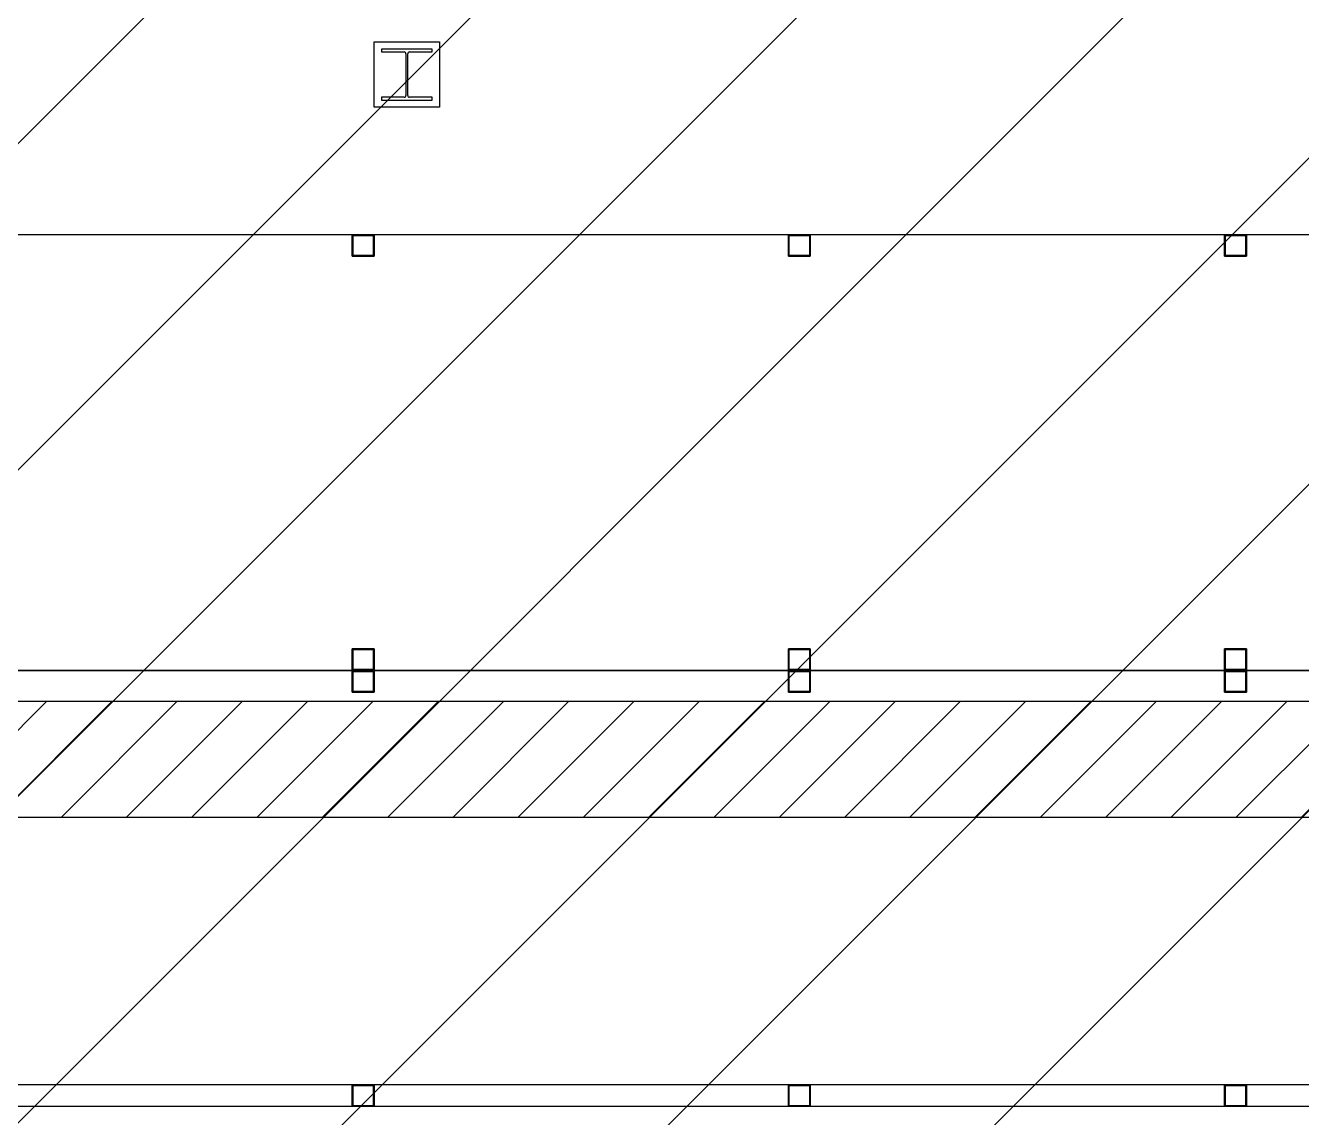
# Model space of a CAD drawing. Header units: millimetres. Extents: x -300 to 383236, y -195106 to -144646.
# Drawn here: x 62136 to 62663, y -150182 to -149732 of the extents above; entities that cross this region are included whole.
import ezdxf

# ---------------------------------------------------------------- set-up
doc = ezdxf.new("R2010")
doc.units = ezdxf.units.MM
doc.header["$LTSCALE"] = 60
doc.layers.add('C_STEEL', color=2, linetype='Continuous')

# ---------------------------------------------------------------- blocks, each defined once
blk = doc.blocks.new('KEY PLAN_NEW')
h = blk.add_hatch()
h.set_pattern_fill('ANSI31', color=253, scale=2)
h.set_pattern_definition([(45, (-1396.921, -1800.0236), (-4.490128, 4.490128), [])])
edge = h.paths.add_edge_path()
edge.add_line((-2006.86, -1075.94), (-2006.86, -1091.94))
edge.add_line((-2006.86, -1091.94), (-2067.86, -1091.94))
edge.add_line((-2067.86, -1091.94), (-2067.86, -1375.94))
edge.add_line((-2067.86, -1375.94), (-2006.86, -1375.94))
edge.add_line((-2006.86, -1375.94), (-2006.86, -1391.94))
edge.add_line((-2006.86, -1391.94), (-2007.86, -1391.94))
edge.add_line((-2007.86, -1391.94), (-2007.86, -1488.94))
edge.add_line((-2007.86, -1488.94), (-2008.31, -1488.94))
edge.add_arc((-2028.72, -1493.5), 20.91, 12.5777, 76.5787)
edge.add_line((-2023.86, -1473.16), (-2023.86, -1391.94))
edge.add_line((-2023.86, -1391.94), (-2247.86, -1391.94))
edge.add_line((-2247.86, -1391.94), (-2247.86, -1488.94))
edge.add_line((-2247.86, -1488.94), (-2263.86, -1488.94))
edge.add_line((-2263.86, -1488.94), (-2263.86, -1452.18))
edge.add_line((-2263.86, -1452.18), (-2549.86, -1452.18))
edge.add_line((-2549.86, -1452.18), (-2549.86, -1488.94))
edge.add_line((-2549.86, -1488.94), (-2565.86, -1488.94))
edge.add_line((-2565.86, -1488.94), (-2565.86, -1427.94))
edge.add_line((-2565.86, -1427.94), (-2720.86, -1427.94))
edge.add_line((-2720.86, -1427.94), (-2720.86, -1411.94))
edge.add_line((-2720.86, -1411.94), (-2623.86, -1411.94))
edge.add_line((-2623.86, -1411.94), (-2623.86, -1075.94))
edge.add_line((-2623.86, -1075.94), (-2563.86, -1075.94))
edge.add_line((-2563.86, -1075.94), (-2563.86, -1071.94))
edge.add_line((-2563.86, -1071.94), (-2547.86, -1071.94))
edge.add_line((-2547.86, -1071.94), (-2547.86, -1091.94))
edge.add_line((-2547.86, -1091.94), (-2607.86, -1091.94))
edge.add_line((-2607.86, -1091.94), (-2607.86, -1411.94))
edge.add_line((-2607.86, -1411.94), (-2549.86, -1411.94))
edge.add_line((-2549.86, -1411.94), (-2549.86, -1436.18))
edge.add_line((-2549.86, -1436.18), (-2263.86, -1436.18))
edge.add_line((-2263.86, -1436.18), (-2263.86, -1375.94))
edge.add_line((-2263.86, -1375.94), (-2083.86, -1375.94))
edge.add_line((-2083.86, -1375.94), (-2083.86, -1075.94))
edge.add_line((-2083.86, -1075.94), (-2006.86, -1075.94))
at = {"color": 253}
for p, q in [((-2414.36, -1346.44, 46), (-2421.36, -1346.44, 46)), ((-2421.36, -1346.44, 46), (-2421.36, -1346.82, 46)), ((-2421.36, -1346.82, 46), (-2418.24, -1346.82, 46)), ((-2417.98, -1347.08, 46), (-2417.98, -1352.8, 46)), ((-2417.74, -1352.8, 46), (-2417.74, -1347.08, 46)), ((-2417.48, -1346.82, 46), (-2414.36, -1346.82, 46)), ((-2414.36, -1346.82, 46), (-2414.36, -1346.44, 46)), ((-2418.24, -1353.06, 46), (-2421.36, -1353.06, 46)), ((-2421.36, -1353.06, 46), (-2421.36, -1353.44, 46)), ((-2414.36, -1353.06, 46), (-2417.48, -1353.06, 46)), ((-2414.36, -1353.44, 46), (-2414.36, -1353.06, 46)), ((-2421.36, -1353.44, 46), (-2414.36, -1353.44, 46)), ((-2540.3, -1371.94, 46), (-2247.42, -1371.94, 46)), ((-2425.36, -1374.94, 46), (-2425.36, -1371.94, 46)), ((-2425.24, -1374.82, 46), (-2425.24, -1372.06, 46)), ((-2425.24, -1372.06, 46), (-2422.48, -1372.06, 46)), ((-2422.48, -1372.06, 46), (-2422.48, -1374.82, 46)), ((-2422.36, -1371.94, 46), (-2422.36, -1374.94, 46)), ((-2365.36, -1374.94, 46), (-2365.36, -1371.94, 46)), ((-2365.24, -1374.82, 46), (-2365.24, -1372.06, 46)), ((-2365.24, -1372.06, 46), (-2362.48, -1372.06, 46)), ((-2362.48, -1372.06, 46), (-2362.48, -1374.82, 46)), ((-2362.36, -1371.94, 46), (-2362.36, -1374.94, 46)), ((-2305.36, -1374.94, 46), (-2305.36, -1371.94, 46)), ((-2305.24, -1374.82, 46), (-2305.24, -1372.06, 46)), ((-2305.24, -1372.06, 46), (-2302.48, -1372.06, 46)), ((-2302.48, -1372.06, 46), (-2302.48, -1374.82, 46)), ((-2302.36, -1371.94, 46), (-2302.36, -1374.94, 46)), ((-2425.36, -1374.94, 46), (-2422.36, -1374.94, 46)), ((-2422.48, -1374.82, 46), (-2425.24, -1374.82, 46)), ((-2422.48, -1374.82, 46), (-2425.24, -1374.82, 46)), ((-2365.36, -1374.94, 46), (-2362.36, -1374.94, 46)), ((-2362.48, -1374.82, 46), (-2365.24, -1374.82, 46)), ((-2362.48, -1374.82, 46), (-2365.24, -1374.82, 46)), ((-2305.36, -1374.94, 46), (-2302.36, -1374.94, 46)), ((-2302.48, -1374.82, 46), (-2305.24, -1374.82, 46)), ((-2302.48, -1374.82, 46), (-2305.24, -1374.82, 46)), ((-2422.36, -1428.94, 46), (-2425.36, -1428.94, 46)), ((-2425.36, -1431.94, 46), (-2425.36, -1428.94, 46)), ((-2425.24, -1431.82, 46), (-2425.24, -1429.06, 46)), ((-2425.24, -1429.06, 46), (-2422.48, -1429.06, 46)), ((-2422.48, -1429.06, 46), (-2422.48, -1431.82, 46)), ((-2422.36, -1428.94, 46), (-2422.36, -1431.94, 46)), ((-2362.36, -1428.94, 46), (-2365.36, -1428.94, 46)), ((-2365.36, -1431.94, 46), (-2365.36, -1428.94, 46)), ((-2365.24, -1431.82, 46), (-2365.24, -1429.06, 46)), ((-2365.24, -1429.06, 46), (-2362.48, -1429.06, 46)), ((-2362.48, -1429.06, 46), (-2362.48, -1431.82, 46)), ((-2362.36, -1428.94, 46), (-2362.36, -1431.94, 46)), ((-2302.36, -1428.94, 46), (-2305.36, -1428.94, 46)), ((-2305.36, -1431.94, 46), (-2305.36, -1428.94, 46)), ((-2305.24, -1431.82, 46), (-2305.24, -1429.06, 46)), ((-2305.24, -1429.06, 46), (-2302.48, -1429.06, 46)), ((-2302.48, -1429.06, 46), (-2302.48, -1431.82, 46)), ((-2302.36, -1428.94, 46), (-2302.36, -1431.94, 46)), ((-2247.42, -1431.94, 46), (-2540.3, -1431.94, 46)), ((-2540.3, -1431.94, 46), (-2247.42, -1431.94, 46)), ((-2425.36, -1434.94, 46), (-2425.36, -1431.94, 46)), ((-2422.48, -1431.82, 46), (-2425.24, -1431.82, 46)), ((-2422.48, -1431.82, 46), (-2425.24, -1431.82, 46)), ((-2425.24, -1434.82, 46), (-2425.24, -1432.06, 46)), ((-2425.24, -1432.06, 46), (-2422.48, -1432.06, 46)), ((-2422.48, -1432.06, 46), (-2422.48, -1434.82, 46)), ((-2422.36, -1431.94, 46), (-2422.36, -1434.94, 46)), ((-2365.36, -1434.94, 46), (-2365.36, -1431.94, 46)), ((-2362.48, -1431.82, 46), (-2365.24, -1431.82, 46)), ((-2362.48, -1431.82, 46), (-2365.24, -1431.82, 46)), ((-2365.24, -1434.82, 46), (-2365.24, -1432.06, 46)), ((-2365.24, -1432.06, 46), (-2362.48, -1432.06, 46)), ((-2362.48, -1432.06, 46), (-2362.48, -1434.82, 46)), ((-2362.36, -1431.94, 46), (-2362.36, -1434.94, 46)), ((-2302.36, -1431.94, 46), (-2305.36, -1431.94, 46)), ((-2305.36, -1434.94, 46), (-2305.36, -1431.94, 46)), ((-2302.48, -1431.82, 46), (-2305.24, -1431.82, 46)), ((-2302.48, -1431.82, 46), (-2305.24, -1431.82, 46)), ((-2305.24, -1434.82, 46), (-2305.24, -1432.06, 46)), ((-2305.24, -1432.06, 46), (-2302.48, -1432.06, 46)), ((-2302.48, -1432.06, 46), (-2302.48, -1434.82, 46)), ((-2302.36, -1431.94, 46), (-2302.36, -1434.94, 46)), ((-2425.36, -1434.94, 46), (-2422.36, -1434.94, 46)), ((-2422.48, -1434.82, 46), (-2425.24, -1434.82, 46)), ((-2422.48, -1434.82, 46), (-2425.24, -1434.82, 46)), ((-2365.36, -1434.94, 46), (-2362.36, -1434.94, 46)), ((-2362.48, -1434.82, 46), (-2365.24, -1434.82, 46)), ((-2362.48, -1434.82, 46), (-2365.24, -1434.82, 46)), ((-2305.36, -1434.94, 46), (-2302.36, -1434.94, 46)), ((-2302.48, -1434.82, 46), (-2305.24, -1434.82, 46)), ((-2302.48, -1434.82, 46), (-2305.24, -1434.82, 46)), ((-2549.86, -1436.18, 46), (-2263.86, -1436.18, 46)), ((-2263.86, -1452.18, 46), (-2549.86, -1452.18, 46)), ((-2425.36, -1488.94, 46), (-2482.36, -1488.94, 46)), ((-2422.36, -1488.94, 46), (-2425.36, -1488.94, 46)), ((-2425.36, -1491.94, 46), (-2425.36, -1488.94, 46)), ((-2425.24, -1491.82, 46), (-2425.24, -1489.06, 46)), ((-2425.24, -1489.06, 46), (-2422.48, -1489.06, 46)), ((-2422.48, -1489.06, 46), (-2422.48, -1491.82, 46)), ((-2422.36, -1488.94, 46), (-2422.36, -1491.94, 46)), ((-2365.36, -1488.94, 46), (-2422.36, -1488.94, 46)), ((-2362.36, -1488.94, 46), (-2365.36, -1488.94, 46)), ((-2365.36, -1491.94, 46), (-2365.36, -1488.94, 46)), ((-2365.24, -1491.82, 46), (-2365.24, -1489.06, 46)), ((-2365.24, -1489.06, 46), (-2362.48, -1489.06, 46)), ((-2362.48, -1489.06, 46), (-2362.48, -1491.82, 46)), ((-2362.36, -1488.94, 46), (-2362.36, -1491.94, 46)), ((-2305.36, -1488.94, 46), (-2362.36, -1488.94, 46)), ((-2302.36, -1488.94, 46), (-2305.36, -1488.94, 46)), ((-2305.36, -1491.94, 46), (-2305.36, -1488.94, 46)), ((-2305.24, -1491.82, 46), (-2305.24, -1489.06, 46)), ((-2305.24, -1489.06, 46), (-2302.48, -1489.06, 46)), ((-2302.48, -1489.06, 46), (-2302.48, -1491.82, 46)), ((-2302.36, -1488.94, 46), (-2302.36, -1491.94, 46)), ((-2247.42, -1488.94, 46), (-2302.36, -1488.94, 46)), ((-2247.42, -1491.94, 46), (-2540.3, -1491.94, 46)), ((-2422.48, -1491.82, 46), (-2425.24, -1491.82, 46)), ((-2422.48, -1491.82, 46), (-2425.24, -1491.82, 46)), ((-2362.48, -1491.82, 46), (-2365.24, -1491.82, 46)), ((-2362.48, -1491.82, 46), (-2365.24, -1491.82, 46)), ((-2302.36, -1491.94, 46), (-2305.36, -1491.94, 46)), ((-2302.48, -1491.82, 46), (-2305.24, -1491.82, 46)), ((-2302.48, -1491.82, 46), (-2305.24, -1491.82, 46))]:
    blk.add_line(p, q, dxfattribs=at)
for centre, start, end in [((-2418.24, -1347.08, 46), 0, 90), ((-2417.48, -1347.08, 46), 90, 180), ((-2418.24, -1352.8, 46), 270, 0), ((-2417.48, -1352.8, 46), 180, 270)]:
    blk.add_arc(centre, 0.26, start, end, dxfattribs=at)
at = {"layer": 'C_STEEL', "color": 253, "elevation": 46}
blk.add_lwpolyline([(-2422.36, -1345.44), (-2413.36, -1345.44), (-2413.36, -1354.44), (-2422.36, -1354.44)], close=True, dxfattribs=at)

msp = doc.modelspace()

# ---------------------------------------------------------------- hatches: boundary and pattern name
h = msp.add_hatch()
h.set_pattern_fill('ANSI31', color=3, scale=30)
h.set_pattern_definition([(45, (57875.68, -304771.26), (-67.35192, 67.35192), [])])
h.paths.add_polyline_path([(64641.92, -151163.33), (61140.42, -151163.33), (61140.42, -148265.62), (64641.92, -148265.62)])

# ---------------------------------------------------------------- block references
at = {"xscale": 3, "yscale": 3, "zscale": 3}
msp.add_blockref('KEY PLAN_NEW', (69547.03, -145702.13), dxfattribs=at)

doc.saveas('drawing.dxf')
